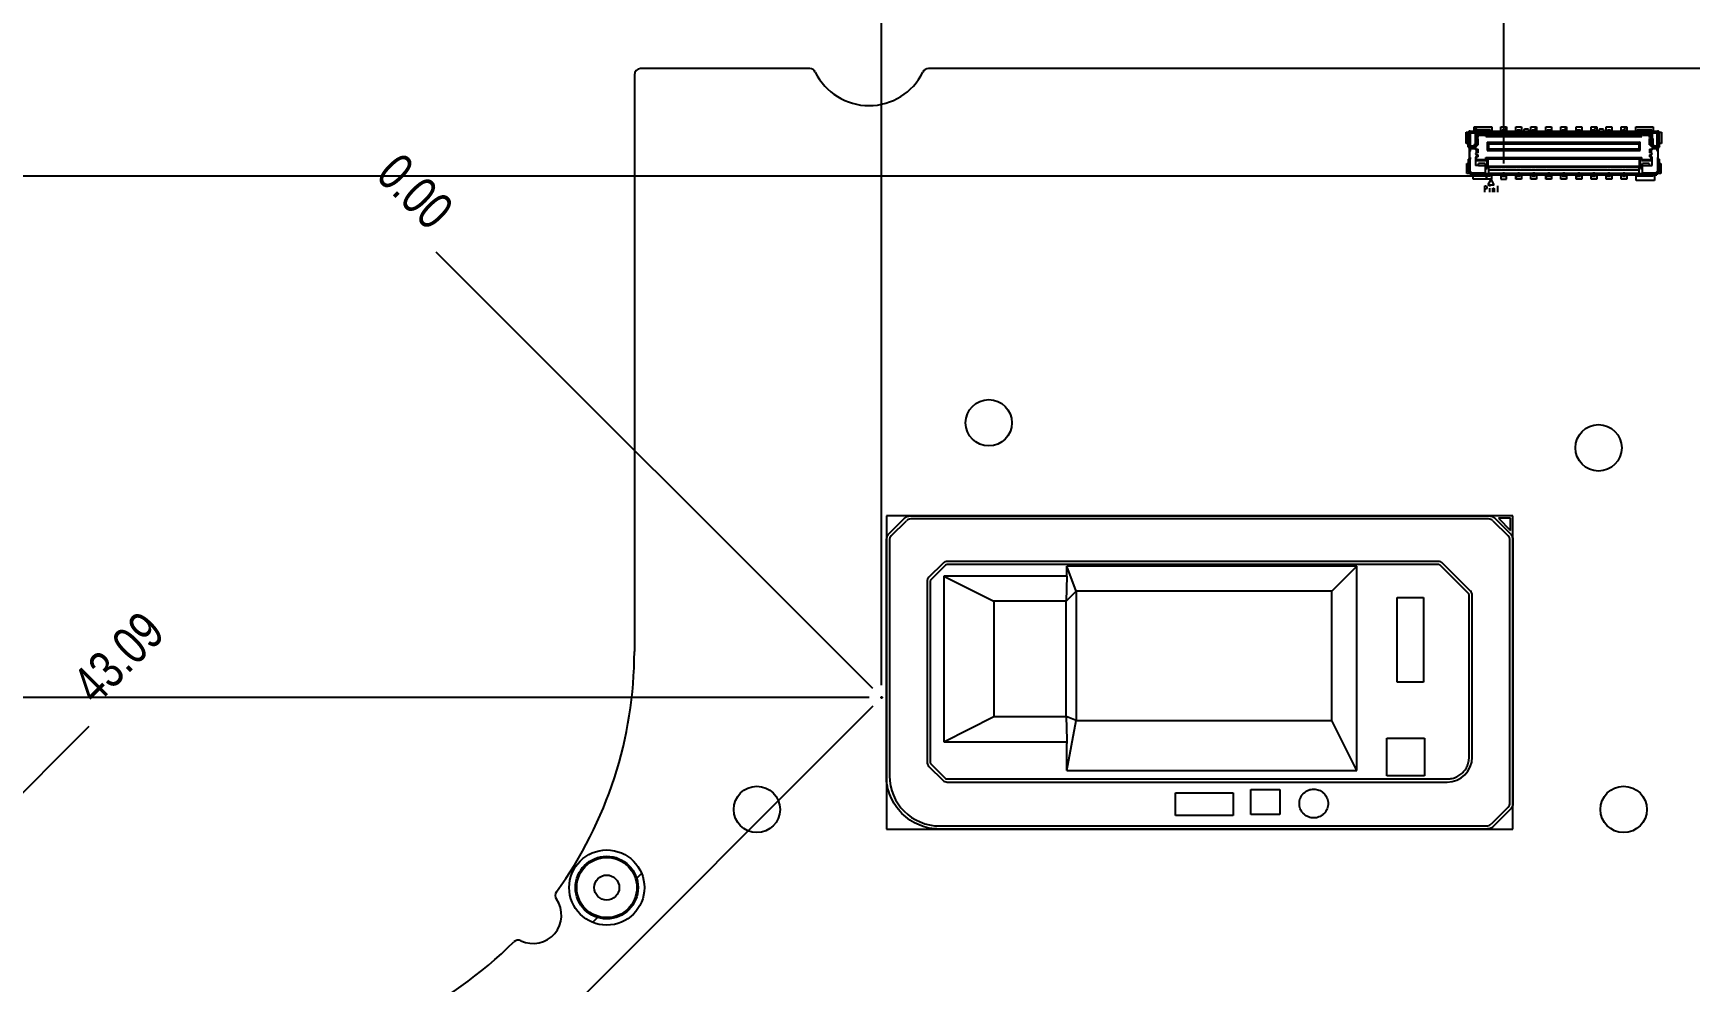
# Model space of a CAD drawing. Header units: millimetres. Extents: x 0 to 841, y 0 to 594.
# Drawn here: x 345.7 to 477.9, y 411.9 to 487.6 of the extents above; entities that cross this region are included whole.
import ezdxf

# ---------------------------------------------------------------- set-up
doc = ezdxf.new("R2010")
doc.units = ezdxf.units.MM
doc.header["$LTSCALE"] = 46.255
doc.layers.get('0').update_dxf_attribs({"linetype": 'CONTINUOUS'})
for name, color, linetype in [('14', 7, 'CONTINUOUS'), ('16', 7, 'CONTINUOUS'), ('18', 7, 'CONTINUOUS'), ('20', 7, 'CONTINUOUS'), ('22', 7, 'CONTINUOUS'), ('34', 7, 'CONTINUOUS'), ('ASSEM_MEM', 7, 'CONTINUOUS'), ('INTFCLR_249217', 7, 'CONTINUOUS'), ('INTFCLR_285566', 7, 'CONTINUOUS'), ('INTFCLR_292393', 7, 'CONTINUOUS'), ('INTFCLR_304526', 7, 'CONTINUOUS'), ('INTFCLR_95991', 7, 'CONTINUOUS')]:
    doc.layers.add(name, color=color, linetype=linetype)
doc.styles.get("Standard").update_dxf_attribs({"font": 'txt', "width": 0.8})
doc.dimstyles.new('DIMSTYLE_1', dxfattribs={"dimtxt": 3, "dimasz": 2.1, "dimexe": 2, "dimexo": 1, "dimgap": 0.75, "dimtad": 0, "dimtih": 1, "dimtoh": 1, "dimzin": 0, "dimdsep": 46, "dimtxsty": 'STANDARD', "dimblk": '_FILLED', "dimblk1": '_FILLED', "dimblk2": '_FILLED', "dimcen": 0.09, "dimazin": 0, "dimtp": 0.01, "dimtm": 0.01, "dimtfac": 1, "dimtofl": 0, "dimtmove": 0, "dimatfit": 3, "dimldrblk": '_FILLED', "dimfxl": 1, "dimtolj": 1, "dimtzin": 0, "dimarcsym": 0})

# ---------------------------------------------------------------- blocks, each defined once
blk = doc.blocks.new('*D0')
at = {"color": 2, "linetype": 'CONTINUOUS'}
blk.add_line((324.07, 472.85), (324.07, 493.81), dxfattribs=at)
at = {"color": 2, "linetype": 'CONTINUOUS', "insert": (320.32, 495.31), "char_height": 3, "width": 12, "attachment_point": 1, "rotation": 90, "line_spacing_factor": 0.9}
blk.add_mtext('89.33', dxfattribs=at)
blk = doc.blocks.new('_FILLED')
at = {"color": 0, "linetype": 'BYBLOCK'}
blk.add_solid([(0, 0), (-1, 0.167), (-1, -0.167)], dxfattribs=at)
blk = doc.blocks.new('*D1')
at = {"color": 2, "linetype": 'CONTINUOUS'}
blk.add_line((413.4, 435.63), (413.4, 493.81), dxfattribs=at)
at = {"color": 2, "linetype": 'CONTINUOUS', "insert": (409.65, 495.31), "char_height": 3, "width": 9.6, "attachment_point": 1, "rotation": 90, "line_spacing_factor": 0.9}
blk.add_mtext('0.00', dxfattribs=at)
blk = doc.blocks.new('*D2')
at = {"color": 2, "linetype": 'CONTINUOUS'}
blk.add_line((331.82, 413.99), (350.18, 432.34), dxfattribs=at)
at = {"color": 2, "linetype": 'CONTINUOUS', "insert": (348.58, 436.05), "char_height": 3, "width": 12, "attachment_point": 1, "rotation": 45, "line_spacing_factor": 0.9}
blk.add_mtext('43.09', dxfattribs=at)
blk = doc.blocks.new('*D3')
at = {"color": 2, "linetype": 'CONTINUOUS'}
blk.add_line((412.69, 433.93), (377.53, 398.76), dxfattribs=at)
at = {"color": 2, "linetype": 'CONTINUOUS', "insert": (373.82, 400.36), "char_height": 3, "width": 9.6, "attachment_point": 3, "rotation": 45, "line_spacing_factor": 0.9}
blk.add_mtext('0.00', dxfattribs=at)
blk = doc.blocks.new('*D4')
at = {"color": 2, "linetype": 'CONTINUOUS'}
blk.add_line((330.34, 413.92), (281.8, 462.46), dxfattribs=at)
at = {"color": 2, "linetype": 'CONTINUOUS', "insert": (283.39, 466.17), "char_height": 3, "width": 12, "attachment_point": 3, "rotation": 315, "line_spacing_factor": 0.9}
blk.add_mtext('73.38', dxfattribs=at)
blk = doc.blocks.new('*D5')
at = {"color": 2, "linetype": 'CONTINUOUS'}
blk.add_line((412.69, 435.34), (377.87, 470.17), dxfattribs=at)
at = {"color": 2, "linetype": 'CONTINUOUS', "insert": (379.46, 473.88), "char_height": 3, "width": 9.6, "attachment_point": 3, "rotation": 315, "line_spacing_factor": 0.9}
blk.add_mtext('0.00', dxfattribs=at)
blk = doc.blocks.new('*D6')
at = {"color": 2, "linetype": 'CONTINUOUS'}
blk.add_line((322.98, 472.34), (267.28, 472.34), dxfattribs=at)
at = {"color": 2, "linetype": 'CONTINUOUS', "insert": (265.78, 476.09), "char_height": 3, "width": 12, "attachment_point": 3, "line_spacing_factor": 0.9}
blk.add_mtext('37.71', dxfattribs=at)
blk = doc.blocks.new('*D7')
at = {"color": 2, "linetype": 'CONTINUOUS'}
blk.add_line((412.4, 434.63), (267.28, 434.63), dxfattribs=at)
at = {"color": 2, "linetype": 'CONTINUOUS', "insert": (265.78, 438.38), "char_height": 3, "width": 9.6, "attachment_point": 3, "line_spacing_factor": 0.9}
blk.add_mtext('0.00', dxfattribs=at)
blk = doc.blocks.new('*D8')
at = {"color": 2, "linetype": 'CONTINUOUS'}
blk.add_line((463.04, 477.23), (463.04, 493.81), dxfattribs=at)
at = {"color": 2, "linetype": 'CONTINUOUS', "insert": (459.29, 495.31), "char_height": 3, "width": 12, "attachment_point": 1, "rotation": 90, "line_spacing_factor": 0.9}
blk.add_mtext('49.64', dxfattribs=at)
blk = doc.blocks.new('*D9')
at = {"color": 2, "linetype": 'CONTINUOUS'}
blk.add_line((461.91, 476.23), (267.28, 476.23), dxfattribs=at)
at = {"color": 2, "linetype": 'CONTINUOUS', "insert": (265.78, 479.98), "char_height": 3, "width": 12, "attachment_point": 3, "line_spacing_factor": 0.9}
blk.add_mtext('41.60', dxfattribs=at)
blk = doc.blocks.new('*D17')
at = {"color": 2, "linetype": 'CONTINUOUS'}
blk.add_line((397.05, 380.77), (254.22, 380.77), dxfattribs=at)
at = {"color": 2, "linetype": 'CONTINUOUS', "insert": (252.72, 384.52), "char_height": 3, "width": 12, "attachment_point": 3, "line_spacing_factor": 0.9}
blk.add_mtext('53.86', dxfattribs=at)
blk = doc.blocks.new('*D19')
at = {"color": 2, "linetype": 'CONTINUOUS'}
blk.add_line((426.99, 380.77), (545.28, 380.77), dxfattribs=at)
at = {"color": 2, "linetype": 'CONTINUOUS', "insert": (546.78, 384.52), "char_height": 3, "width": 12, "attachment_point": 1, "line_spacing_factor": 0.9}
blk.add_mtext('53.86', dxfattribs=at)
blk = doc.blocks.new('*D21')
at = {"color": 2, "linetype": 'CONTINUOUS'}
blk.add_line((473.7, 394.07), (545.28, 394.07), dxfattribs=at)
at = {"color": 2, "linetype": 'CONTINUOUS', "insert": (546.78, 397.82), "char_height": 3, "width": 12, "attachment_point": 1, "line_spacing_factor": 0.9}
blk.add_mtext('40.56', dxfattribs=at)
blk = doc.blocks.new('*D22')
at = {"color": 2, "linetype": 'CONTINUOUS'}
blk.add_line((482.86, 415.42), (482.86, 493.81), dxfattribs=at)
at = {"color": 2, "linetype": 'CONTINUOUS', "insert": (479.11, 495.31), "char_height": 3, "width": 12, "attachment_point": 1, "rotation": 90, "line_spacing_factor": 0.9}
blk.add_mtext('69.45', dxfattribs=at)
blk = doc.blocks.new('*D25')
at = {"color": 2, "linetype": 'CONTINUOUS'}
blk.add_line((501.3, 436.11), (501.3, 493.81), dxfattribs=at)
at = {"color": 2, "linetype": 'CONTINUOUS', "insert": (497.55, 495.31), "char_height": 3, "width": 12, "attachment_point": 1, "rotation": 90, "line_spacing_factor": 0.9}
blk.add_mtext('87.90', dxfattribs=at)

msp = doc.modelspace()

# ---------------------------------------------------------------- linework, layer by layer
at = {"layer": '14', "color": 7, "linetype": 'CONTINUOUS'}
for p, q in [((453.716, 431.392), (456.716, 431.392)), ((453.716, 428.392), (453.716, 431.392)), ((456.716, 431.392), (456.716, 428.392)), ((456.716, 428.392), (453.716, 428.392))]:
    msp.add_line(p, q, dxfattribs=at)
at = {"layer": '16', "color": 7, "linetype": 'CONTINUOUS'}
for points in [[(446.733, 426.172), (446.733, 426.243), (446.746, 426.386), (446.806, 426.593), (446.902, 426.784), (447.031, 426.954), (447.189, 427.097), (447.371, 427.209), (447.569, 427.285), (447.778, 427.323), (447.99, 427.323), (448.199, 427.284), (448.397, 427.208), (448.578, 427.096), (448.735, 426.953), (448.864, 426.784), (448.96, 426.593), (449.019, 426.386), (449.033, 426.243), (449.033, 426.172)], [(449.033, 426.172), (449.033, 426.1), (449.019, 425.957), (448.96, 425.75), (448.864, 425.559), (448.734, 425.389), (448.576, 425.246), (448.395, 425.135), (448.196, 425.058), (447.987, 425.02), (447.775, 425.02), (447.567, 425.059), (447.369, 425.136), (447.188, 425.247), (447.031, 425.39), (446.901, 425.56), (446.805, 425.751), (446.746, 425.957), (446.733, 426.1), (446.733, 426.172)]]:
    msp.add_open_spline(points, degree=3, knots=[0, 0, 0, 0, 0.0594147, 0.1187758, 0.177893, 0.2364361, 0.2953248, 0.3541126, 0.4127071, 0.4711669, 0.5296026, 0.5880914, 0.6465162, 0.7051217, 0.7638053, 0.8222205, 0.8813267, 0.9406597, 1, 1, 1, 1], dxfattribs=at)
at = {"layer": '18', "color": 7, "linetype": 'CONTINUOUS'}
for p, q in [((454.544, 442.606), (456.644, 442.606)), ((454.544, 435.856), (454.544, 442.606)), ((456.644, 442.606), (456.644, 435.856)), ((456.644, 435.856), (454.544, 435.856))]:
    msp.add_line(p, q, dxfattribs=at)
at = {"layer": '20', "color": 7, "linetype": 'CONTINUOUS'}
for p, q in [((436.84, 427.023), (441.44, 427.023)), ((436.84, 425.223), (436.84, 427.023)), ((441.44, 427.023), (441.44, 425.223)), ((441.44, 425.223), (436.84, 425.223))]:
    msp.add_line(p, q, dxfattribs=at)
at = {"layer": '22', "color": 7, "linetype": 'CONTINUOUS'}
for p, q in [((442.876, 427.297), (445.176, 427.297)), ((442.876, 425.297), (442.876, 427.297)), ((445.176, 427.297), (445.176, 425.297)), ((445.176, 425.297), (442.876, 425.297))]:
    msp.add_line(p, q, dxfattribs=at)
at = {"layer": '34', "color": 7, "linetype": 'CONTINUOUS'}
for p, q in [((414, 447.708), (415.208, 448.915)), ((415.738, 449.135), (461.824, 449.135)), ((462.354, 448.915), (463.561, 447.708)), ((413.781, 428.385), (413.781, 447.178)), ((463.781, 447.178), (463.781, 426.232)), ((418.461, 445.161), (417.354, 444.054)), ((457.824, 445.235), (418.638, 445.235)), ((460.208, 442.954), (458, 445.161)), ((417.281, 443.878), (417.281, 429.492)), ((460.281, 429.885), (460.281, 442.778)), ((417.354, 429.315), (418.461, 428.208)), ((418.638, 428.135), (458.531, 428.135)), ((463.561, 425.701), (462.214, 424.354)), ((461.684, 424.135), (418.031, 424.135))]:
    msp.add_line(p, q, dxfattribs=at)
for points, knots in [([(415.208, 448.915), (415.254, 448.961), (415.359, 449.042), (415.541, 449.118), (415.673, 449.134), (415.738, 449.135)], [0, 0, 0, 0, 0.3333763, 0.6666237, 1, 1, 1, 1]), ([(461.824, 449.135), (461.889, 449.134), (462.02, 449.118), (462.203, 449.042), (462.308, 448.961), (462.354, 448.915)], [0, 0, 0, 0, 0.3333763, 0.6666237, 1, 1, 1, 1]), ([(413.781, 447.178), (413.781, 447.243), (413.798, 447.374), (413.874, 447.557), (413.954, 447.662), (414, 447.708)], [0, 0, 0, 0, 0.3333763, 0.6666237, 1, 1, 1, 1]), ([(463.561, 447.708), (463.607, 447.662), (463.688, 447.557), (463.764, 447.374), (463.78, 447.243), (463.781, 447.178)], [0, 0, 0, 0, 0.3333763, 0.6666237, 1, 1, 1, 1]), ([(418.638, 445.235), (418.616, 445.235), (418.572, 445.229), (418.511, 445.204), (418.477, 445.177), (418.461, 445.161)], [0, 0, 0, 0, 0.3333763, 0.6666237, 1, 1, 1, 1]), ([(458, 445.161), (457.985, 445.177), (457.95, 445.204), (457.889, 445.229), (457.845, 445.235), (457.824, 445.235)], [0, 0, 0, 0, 0.3333763, 0.6666237, 1, 1, 1, 1]), ([(417.354, 444.054), (417.339, 444.039), (417.312, 444.004), (417.286, 443.943), (417.281, 443.899), (417.281, 443.878)], [0, 0, 0, 0, 0.3333763, 0.6666237, 1, 1, 1, 1]), ([(460.281, 442.778), (460.281, 442.799), (460.275, 442.843), (460.25, 442.904), (460.223, 442.939), (460.208, 442.954)], [0, 0, 0, 0, 0.3333763, 0.6666237, 1, 1, 1, 1]), ([(458.531, 428.135), (458.664, 428.136), (458.928, 428.165), (459.302, 428.298), (459.633, 428.507), (459.909, 428.783), (460.118, 429.114), (460.251, 429.487), (460.28, 429.752), (460.281, 429.885)], [0, 0, 0, 0, 0.1456118, 0.2882026, 0.4295385, 0.5705103, 0.7118379, 0.8544125, 1, 1, 1, 1]), ([(418.031, 424.135), (417.75, 424.136), (417.189, 424.19), (416.385, 424.437), (415.649, 424.832), (415.006, 425.361), (414.477, 426.005), (414.082, 426.741), (413.836, 427.544), (413.782, 428.104), (413.781, 428.385)], [0, 0, 0, 0, 0.1264397, 0.2516097, 0.3760345, 0.500189, 0.6243204, 0.7486736, 0.8737246, 1, 1, 1, 1]), ([(417.281, 429.492), (417.281, 429.47), (417.286, 429.426), (417.312, 429.365), (417.339, 429.33), (417.354, 429.315)], [0, 0, 0, 0, 0.3333763, 0.6666237, 1, 1, 1, 1]), ([(418.461, 428.208), (418.477, 428.193), (418.511, 428.166), (418.572, 428.14), (418.616, 428.135), (418.638, 428.135)], [0, 0, 0, 0, 0.3333763, 0.6666237, 1, 1, 1, 1]), ([(463.781, 426.232), (463.78, 426.167), (463.764, 426.035), (463.688, 425.853), (463.607, 425.748), (463.561, 425.701)], [0, 0, 0, 0, 0.3333763, 0.6666237, 1, 1, 1, 1]), ([(462.214, 424.354), (462.168, 424.308), (462.063, 424.228), (461.88, 424.152), (461.749, 424.135), (461.684, 424.135)], [0, 0, 0, 0, 0.3333763, 0.6666237, 1, 1, 1, 1])]:
    msp.add_open_spline(points, degree=3, knots=knots, dxfattribs=at)
at = {"layer": 'ASSEM_MEM', "color": 7, "linetype": 'CONTINUOUS'}
for p, q in [((393.671, 484.315), (393.671, 438.295)), ((407.663, 484.815), (394.171, 484.815)), ((486.665, 484.815), (417.138, 484.815)), ((460.801, 479.835), (460.801, 479.935)), ((461.991, 479.935), (460.801, 479.935)), ((461.991, 479.935), (461.991, 479.835)), ((462.911, 479.835), (462.911, 479.935)), ((462.911, 479.935), (463.161, 479.935)), ((463.161, 479.935), (463.161, 479.835)), ((464.111, 479.835), (464.111, 479.935)), ((464.111, 479.935), (464.361, 479.935)), ((464.361, 479.935), (464.361, 479.835)), ((464.711, 480.005), (464.661, 479.955)), ((464.661, 479.835), (464.661, 479.955)), ((464.711, 480.005), (464.961, 480.005)), ((465.011, 479.955), (464.961, 480.005)), ((465.011, 479.955), (465.011, 479.835)), ((465.311, 479.835), (465.311, 479.935)), ((465.311, 479.935), (465.561, 479.935)), ((465.561, 479.935), (465.561, 479.835)), ((466.511, 479.835), (466.511, 479.935)), ((466.511, 479.935), (466.761, 479.935)), ((466.761, 479.935), (466.761, 479.835)), ((467.711, 479.835), (467.711, 479.935)), ((467.711, 479.935), (467.961, 479.935)), ((467.961, 479.935), (467.961, 479.835)), ((468.911, 479.835), (468.911, 479.935)), ((468.911, 479.935), (469.161, 479.935)), ((469.161, 479.935), (469.161, 479.835)), ((470.111, 479.835), (470.111, 479.935)), ((470.111, 479.935), (470.361, 479.935)), ((470.361, 479.935), (470.361, 479.835)), ((470.711, 480.005), (470.661, 479.955)), ((470.661, 479.835), (470.661, 479.955)), ((470.711, 480.005), (470.961, 480.005)), ((471.011, 479.955), (470.961, 480.005)), ((471.011, 479.955), (471.011, 479.835)), ((471.311, 479.835), (471.311, 479.935)), ((471.311, 479.935), (471.561, 479.935)), ((471.561, 479.935), (471.561, 479.835)), ((472.511, 479.835), (472.511, 479.935)), ((472.511, 479.935), (472.761, 479.935)), ((472.761, 479.935), (472.761, 479.835)), ((473.681, 479.835), (473.681, 479.935)), ((474.871, 479.935), (473.681, 479.935)), ((474.871, 479.935), (474.871, 479.835)), ((460.201, 478.535), (460.201, 479.685)), ((460.201, 479.585), (460.301, 479.585)), ((460.251, 478.685), (460.251, 479.585)), ((460.301, 477.595), (460.301, 479.685)), ((460.301, 478.655), (460.401, 478.655)), ((460.351, 479.835), (475.321, 479.835)), ((460.351, 478.235), (460.351, 479.735)), ((460.351, 479.735), (460.401, 479.735)), ((460.351, 478.655), (460.401, 478.705)), ((460.401, 478.285), (460.401, 479.832)), ((460.661, 478.735), (460.661, 478.485)), ((461.011, 478.735), (460.661, 478.735)), ((460.661, 478.655), (460.911, 478.655)), ((460.751, 478.585), (460.661, 478.585)), ((460.711, 478.655), (460.711, 478.585)), ((460.751, 479.835), (460.751, 478.735)), ((460.751, 479.735), (461.611, 479.735)), ((460.779, 479.585), (460.751, 479.585)), ((460.751, 479.235), (461.011, 479.235)), ((460.751, 478.425), (460.751, 478.585)), ((460.763, 478.735), (460.779, 478.655)), ((460.779, 479.235), (460.779, 479.315)), ((461.011, 479.315), (460.779, 479.315)), ((460.781, 478.655), (460.781, 478.379)), ((460.89, 479.735), (460.877, 479.665)), ((460.911, 479.235), (460.911, 479.315)), ((460.911, 478.735), (460.911, 478.655)), ((461.011, 479.315), (461.011, 479.735)), ((461.011, 479.665), (461.611, 479.665)), ((461.511, 479.555), (461.011, 479.555)), ((461.511, 479.485), (461.011, 479.485)), ((461.011, 478.735), (461.011, 479.235)), ((461.461, 479.735), (461.461, 479.835)), ((461.511, 479.735), (461.511, 479.485)), ((461.611, 479.715), (461.511, 479.715)), ((461.511, 479.565), (461.611, 479.565)), ((461.511, 479.551), (461.611, 479.551)), ((461.611, 479.385), (461.611, 479.835)), ((461.611, 479.385), (474.061, 479.385)), ((461.73, 478.955), (461.73, 478.275)), ((461.73, 478.955), (473.941, 478.955)), ((461.759, 478.94), (461.794, 478.852)), ((473.877, 478.852), (473.913, 478.94)), ((473.941, 478.275), (473.941, 478.955)), ((474.061, 479.385), (474.061, 479.835)), ((474.061, 479.735), (474.921, 479.735)), ((474.161, 479.715), (474.061, 479.715)), ((474.061, 479.665), (474.661, 479.665)), ((474.061, 479.565), (474.161, 479.565)), ((474.061, 479.551), (474.161, 479.551)), ((474.161, 479.485), (474.161, 479.735)), ((474.161, 479.555), (474.661, 479.555)), ((474.661, 479.485), (474.161, 479.485)), ((474.211, 479.835), (474.211, 479.735)), ((474.661, 479.735), (474.661, 479.315)), ((474.893, 479.315), (474.661, 479.315)), ((474.661, 479.235), (474.961, 479.235)), ((474.661, 479.235), (474.661, 478.735)), ((474.661, 478.735), (475.011, 478.735)), ((474.761, 479.315), (474.761, 479.235)), ((474.761, 478.655), (474.761, 478.735)), ((474.761, 478.655), (475.011, 478.655)), ((474.795, 479.665), (474.781, 479.735)), ((474.891, 478.655), (474.891, 478.379)), ((474.921, 479.585), (474.893, 479.585)), ((474.893, 479.315), (474.893, 479.235)), ((474.893, 478.655), (474.909, 478.735)), ((474.921, 479.235), (474.921, 479.835)), ((474.921, 478.585), (475.011, 478.585)), ((474.921, 478.425), (474.921, 478.585)), ((474.961, 478.585), (474.961, 478.655)), ((475.011, 478.485), (475.011, 478.735)), ((475.271, 479.832), (475.271, 478.285)), ((475.271, 479.735), (475.321, 479.735)), ((475.271, 478.705), (475.321, 478.655)), ((475.271, 478.655), (475.371, 478.655)), ((475.321, 478.235), (475.321, 479.735)), ((475.371, 477.595), (475.371, 479.685)), ((475.371, 479.585), (475.471, 479.585)), ((475.421, 479.585), (475.421, 478.685)), ((475.471, 478.535), (475.471, 479.685)), ((460.201, 478.535), (460.301, 478.535)), ((460.201, 477.595), (460.201, 476.585)), ((460.201, 477.595), (460.351, 477.595)), ((460.301, 478.235), (460.351, 478.235)), ((460.301, 477.735), (460.351, 477.735)), ((460.331, 477.735), (460.331, 478.235)), ((460.351, 477.735), (460.351, 477.595)), ((460.401, 478.485), (460.751, 478.485)), ((460.791, 478.045), (460.791, 477.99)), ((460.791, 477.73), (460.791, 477.095)), ((460.801, 478.375), (461.003, 478.375)), ((460.811, 477.77), (460.811, 477.475)), ((460.811, 477.475), (460.881, 477.545)), ((460.811, 477.475), (461.611, 477.475)), ((461.003, 478.095), (460.841, 478.095)), ((460.841, 477.94), (461.011, 477.94)), ((461.011, 477.78), (460.841, 477.78)), ((460.881, 477.545), (460.881, 477.78)), ((461.611, 477.545), (460.881, 477.545)), ((461.003, 478.095), (461.003, 478.375)), ((461.011, 477.78), (461.011, 477.94)), ((461.016, 477.095), (461.016, 477.236)), ((461.566, 477.236), (461.016, 477.236)), ((461.566, 477.236), (461.566, 476.335)), ((461.611, 477.475), (461.611, 477.715)), ((461.611, 477.715), (474.061, 477.715)), ((461.611, 477.615), (461.711, 477.615)), ((461.711, 476.845), (461.711, 477.715)), ((461.711, 477.65), (461.811, 477.615)), ((461.73, 478.275), (473.941, 478.275)), ((461.811, 476.995), (461.811, 477.615)), ((461.811, 477.615), (473.861, 477.615)), ((473.861, 477.615), (473.961, 477.65)), ((473.861, 477.615), (473.861, 476.995)), ((473.961, 476.845), (473.961, 477.715)), ((473.961, 477.615), (474.061, 477.615)), ((474.061, 477.475), (474.061, 477.715)), ((474.791, 477.545), (474.061, 477.545)), ((474.061, 477.475), (474.861, 477.475)), ((474.656, 477.236), (474.106, 477.236)), ((474.106, 476.335), (474.106, 477.236)), ((474.656, 477.236), (474.656, 477.095)), ((474.661, 477.94), (474.831, 477.94)), ((474.661, 477.94), (474.661, 477.78)), ((474.831, 477.78), (474.661, 477.78)), ((474.669, 478.375), (474.871, 478.375)), ((474.669, 478.375), (474.669, 478.095)), ((474.831, 478.095), (474.669, 478.095)), ((474.791, 477.78), (474.791, 477.545)), ((474.791, 477.545), (474.861, 477.475)), ((474.861, 477.475), (474.861, 477.77)), ((474.881, 477.99), (474.881, 478.045)), ((474.881, 477.095), (474.881, 477.73)), ((474.921, 478.485), (475.271, 478.485)), ((475.321, 478.235), (475.371, 478.235)), ((475.321, 477.735), (475.371, 477.735)), ((475.321, 477.735), (475.321, 477.595)), ((475.321, 477.595), (475.471, 477.595)), ((475.341, 478.235), (475.341, 477.735)), ((475.371, 478.535), (475.471, 478.535)), ((475.471, 476.585), (475.471, 477.595)), ((460.371, 476.585), (460.201, 476.585)), ((460.401, 476.435), (460.401, 476.335)), ((460.401, 476.435), (460.416, 476.435)), ((460.401, 476.335), (475.251, 476.335)), ((460.421, 476.335), (460.421, 476.535)), ((460.701, 476.235), (460.701, 476.335)), ((461.961, 476.235), (460.701, 476.235)), ((461.016, 477.095), (460.791, 477.095)), ((461.566, 476.845), (461.711, 476.845)), ((461.566, 476.435), (461.861, 476.435)), ((473.961, 476.995), (461.711, 476.995)), ((461.861, 476.335), (461.861, 476.932)), ((462.841, 476.932), (461.861, 476.932)), ((461.861, 476.485), (462.961, 476.485)), ((461.961, 476.932), (461.961, 476.995)), ((461.961, 476.335), (461.961, 476.235)), ((462.111, 476.995), (462.111, 476.932)), ((462.361, 476.932), (462.361, 476.995)), ((462.511, 476.995), (462.511, 476.932)), ((462.761, 476.932), (462.761, 476.995)), ((462.911, 476.95), (462.841, 476.932)), ((462.886, 476.995), (462.886, 476.944)), ((462.911, 476.95), (462.911, 476.959)), ((462.911, 476.959), (463.161, 476.959)), ((462.911, 476.235), (462.911, 476.335)), ((462.911, 476.235), (463.161, 476.235)), ((462.961, 476.416), (462.961, 476.486)), ((462.961, 476.486), (463.111, 476.486)), ((462.961, 476.416), (463.111, 476.416)), ((463.111, 476.486), (463.111, 476.416)), ((463.111, 476.485), (464.161, 476.485)), ((463.161, 476.959), (463.161, 476.95)), ((463.231, 476.932), (463.161, 476.95)), ((463.161, 476.335), (463.161, 476.235)), ((463.186, 476.944), (463.186, 476.995)), ((464.041, 476.932), (463.231, 476.932)), ((463.311, 476.995), (463.311, 476.932)), ((463.561, 476.932), (463.561, 476.995)), ((463.711, 476.995), (463.711, 476.932)), ((463.961, 476.932), (463.961, 476.995)), ((464.111, 476.95), (464.041, 476.932)), ((464.086, 476.995), (464.086, 476.944)), ((464.111, 476.959), (464.361, 476.959)), ((464.111, 476.95), (464.111, 476.959)), ((464.111, 476.235), (464.111, 476.335)), ((464.111, 476.235), (464.361, 476.235)), ((464.161, 476.486), (464.311, 476.486)), ((464.161, 476.416), (464.161, 476.486)), ((464.161, 476.416), (464.311, 476.416)), ((464.311, 476.486), (464.311, 476.416)), ((464.311, 476.485), (465.361, 476.485)), ((464.361, 476.959), (464.361, 476.95)), ((464.431, 476.932), (464.361, 476.95)), ((464.361, 476.335), (464.361, 476.235)), ((464.386, 476.944), (464.386, 476.995)), ((465.241, 476.932), (464.431, 476.932)), ((464.511, 476.995), (464.511, 476.932)), ((464.761, 476.932), (464.761, 476.995)), ((464.911, 476.995), (464.911, 476.932)), ((465.161, 476.932), (465.161, 476.995)), ((465.311, 476.95), (465.241, 476.932)), ((465.286, 476.995), (465.286, 476.944)), ((465.311, 476.959), (465.561, 476.959)), ((465.311, 476.95), (465.311, 476.959)), ((465.311, 476.235), (465.311, 476.335)), ((465.311, 476.235), (465.561, 476.235)), ((465.361, 476.486), (465.511, 476.486)), ((465.361, 476.416), (465.361, 476.486)), ((465.361, 476.416), (465.511, 476.416)), ((465.511, 476.486), (465.511, 476.416)), ((465.511, 476.485), (466.561, 476.485)), ((465.561, 476.959), (465.561, 476.95)), ((465.631, 476.932), (465.561, 476.95)), ((465.561, 476.335), (465.561, 476.235)), ((465.586, 476.944), (465.586, 476.995)), ((466.441, 476.932), (465.631, 476.932)), ((465.711, 476.995), (465.711, 476.932)), ((465.961, 476.932), (465.961, 476.995)), ((466.111, 476.995), (466.111, 476.932)), ((466.361, 476.932), (466.361, 476.995)), ((466.511, 476.95), (466.441, 476.932)), ((466.486, 476.995), (466.486, 476.944)), ((466.511, 476.959), (466.761, 476.959)), ((466.511, 476.95), (466.511, 476.959)), ((466.511, 476.235), (466.511, 476.335)), ((466.511, 476.235), (466.761, 476.235)), ((466.561, 476.486), (466.711, 476.486)), ((466.561, 476.416), (466.561, 476.486)), ((466.561, 476.416), (466.711, 476.416)), ((466.711, 476.486), (466.711, 476.416)), ((466.711, 476.485), (467.761, 476.485)), ((466.761, 476.959), (466.761, 476.95)), ((466.831, 476.932), (466.761, 476.95)), ((466.761, 476.335), (466.761, 476.235)), ((466.786, 476.944), (466.786, 476.995)), ((467.641, 476.932), (466.831, 476.932)), ((466.911, 476.995), (466.911, 476.932)), ((467.161, 476.932), (467.161, 476.995)), ((467.311, 476.995), (467.311, 476.932)), ((467.561, 476.932), (467.561, 476.995)), ((467.711, 476.95), (467.641, 476.932)), ((467.686, 476.995), (467.686, 476.944)), ((467.711, 476.959), (467.961, 476.959)), ((467.711, 476.95), (467.711, 476.959)), ((467.711, 476.235), (467.711, 476.335)), ((467.711, 476.235), (467.961, 476.235)), ((467.761, 476.486), (467.911, 476.486)), ((467.761, 476.416), (467.761, 476.486)), ((467.761, 476.416), (467.911, 476.416)), ((467.911, 476.486), (467.911, 476.416)), ((467.911, 476.485), (468.961, 476.485)), ((467.961, 476.959), (467.961, 476.95)), ((468.031, 476.932), (467.961, 476.95)), ((467.961, 476.335), (467.961, 476.235)), ((467.986, 476.944), (467.986, 476.995)), ((468.841, 476.932), (468.031, 476.932)), ((468.111, 476.995), (468.111, 476.932)), ((468.361, 476.932), (468.361, 476.995)), ((468.511, 476.995), (468.511, 476.932)), ((468.761, 476.932), (468.761, 476.995)), ((468.911, 476.95), (468.841, 476.932)), ((468.886, 476.995), (468.886, 476.944)), ((468.911, 476.959), (469.161, 476.959)), ((468.911, 476.95), (468.911, 476.959)), ((468.911, 476.235), (468.911, 476.335)), ((468.911, 476.235), (469.161, 476.235)), ((468.961, 476.486), (469.111, 476.486)), ((468.961, 476.416), (468.961, 476.486)), ((468.961, 476.416), (469.111, 476.416)), ((469.111, 476.486), (469.111, 476.416)), ((469.111, 476.485), (470.161, 476.485)), ((469.161, 476.959), (469.161, 476.95)), ((469.231, 476.932), (469.161, 476.95)), ((469.161, 476.335), (469.161, 476.235)), ((469.186, 476.944), (469.186, 476.995)), ((470.041, 476.932), (469.231, 476.932)), ((469.311, 476.995), (469.311, 476.932)), ((469.561, 476.932), (469.561, 476.995)), ((469.711, 476.995), (469.711, 476.932)), ((469.961, 476.932), (469.961, 476.995)), ((470.111, 476.95), (470.041, 476.932)), ((470.086, 476.995), (470.086, 476.944)), ((470.111, 476.959), (470.361, 476.959)), ((470.111, 476.95), (470.111, 476.959)), ((470.111, 476.235), (470.111, 476.335)), ((470.111, 476.235), (470.361, 476.235)), ((470.161, 476.486), (470.311, 476.486)), ((470.161, 476.416), (470.161, 476.486)), ((470.161, 476.416), (470.311, 476.416)), ((470.311, 476.486), (470.311, 476.416)), ((470.311, 476.485), (471.361, 476.485)), ((470.361, 476.959), (470.361, 476.95)), ((470.431, 476.932), (470.361, 476.95)), ((470.361, 476.335), (470.361, 476.235)), ((470.386, 476.944), (470.386, 476.995)), ((471.241, 476.932), (470.431, 476.932)), ((470.511, 476.995), (470.511, 476.932)), ((470.761, 476.932), (470.761, 476.995)), ((470.911, 476.995), (470.911, 476.932)), ((471.161, 476.932), (471.161, 476.995)), ((471.311, 476.95), (471.241, 476.932)), ((471.286, 476.995), (471.286, 476.944)), ((471.311, 476.959), (471.561, 476.959)), ((471.311, 476.95), (471.311, 476.959)), ((471.311, 476.235), (471.311, 476.335)), ((471.311, 476.235), (471.561, 476.235)), ((471.361, 476.486), (471.511, 476.486)), ((471.361, 476.416), (471.361, 476.486)), ((471.361, 476.416), (471.511, 476.416)), ((471.511, 476.486), (471.511, 476.416)), ((471.511, 476.485), (472.561, 476.485)), ((471.561, 476.959), (471.561, 476.95)), ((471.631, 476.932), (471.561, 476.95)), ((471.561, 476.335), (471.561, 476.235)), ((471.586, 476.944), (471.586, 476.995)), ((472.441, 476.932), (471.631, 476.932)), ((471.711, 476.995), (471.711, 476.932)), ((471.961, 476.932), (471.961, 476.995)), ((472.111, 476.995), (472.111, 476.932)), ((472.361, 476.932), (472.361, 476.995)), ((472.511, 476.95), (472.441, 476.932)), ((472.486, 476.995), (472.486, 476.944)), ((472.511, 476.959), (472.761, 476.959)), ((472.511, 476.95), (472.511, 476.959)), ((472.511, 476.235), (472.511, 476.335)), ((472.511, 476.235), (472.761, 476.235)), ((472.561, 476.486), (472.711, 476.486)), ((472.561, 476.416), (472.561, 476.486)), ((472.561, 476.416), (472.711, 476.416)), ((472.711, 476.486), (472.711, 476.416)), ((472.711, 476.485), (473.811, 476.485)), ((472.761, 476.959), (472.761, 476.95)), ((472.831, 476.932), (472.761, 476.95)), ((472.761, 476.335), (472.761, 476.235)), ((472.786, 476.944), (472.786, 476.995)), ((473.811, 476.932), (472.831, 476.932)), ((472.911, 476.995), (472.911, 476.932)), ((473.161, 476.932), (473.161, 476.995)), ((473.311, 476.995), (473.311, 476.932)), ((473.561, 476.932), (473.561, 476.995)), ((473.711, 476.995), (473.711, 476.932)), ((473.711, 476.235), (473.711, 476.335)), ((474.971, 476.235), (473.711, 476.235)), ((473.811, 476.932), (473.811, 476.335)), ((473.811, 476.435), (474.106, 476.435)), ((473.961, 476.845), (474.106, 476.845)), ((474.656, 477.095), (474.881, 477.095)), ((474.971, 476.335), (474.971, 476.235)), ((475.251, 476.535), (475.251, 476.335)), ((475.251, 476.435), (475.271, 476.435)), ((475.271, 476.335), (475.256, 476.335)), ((475.271, 476.335), (475.271, 476.435)), ((475.471, 476.585), (475.301, 476.585))]:
    msp.add_line(p, q, dxfattribs=at)
at = {"layer": 'ASSEM_MEM', "color": 2, "linetype": 'CONTINUOUS'}
for p, q in [((460.696, 479.912), (460.953, 480.17)), ((463.097, 479.935), (463.261, 480.098)), ((465.476, 479.935), (465.661, 480.12)), ((467.854, 479.935), (468.061, 480.141)), ((470.233, 479.935), (470.461, 480.162)), ((472.612, 479.935), (472.847, 480.17)), ((474.891, 479.835), (474.976, 479.92)), ((460.051, 479.267), (460.201, 479.417)), ((460.101, 476.938), (460.201, 477.038)), ((461.526, 475.985), (461.776, 476.235)), ((464.011, 476.091), (464.154, 476.235)), ((466.411, 476.112), (466.533, 476.235)), ((468.811, 476.134), (468.911, 476.234)), ((471.211, 476.155), (471.311, 476.255)), ((473.611, 476.176), (473.711, 476.276)), ((393.856, 420.2), (394.25, 420.594)), ((390.341, 416.685), (390.736, 417.08))]:
    msp.add_line(p, q, dxfattribs=at)
at = {"layer": 'ASSEM_MEM', "color": 4, "linetype": 'CONTINUOUS'}
for p, q in [((460.696, 479.835), (460.696, 480.17)), ((460.696, 480.17), (462.096, 480.17)), ((462.096, 480.17), (462.096, 479.835)), ((462.811, 479.835), (462.811, 480.17)), ((462.811, 480.17), (463.261, 480.17)), ((463.261, 480.17), (463.261, 479.835)), ((464.011, 479.835), (464.011, 480.17)), ((464.011, 480.17), (464.461, 480.17)), ((464.461, 480.17), (464.461, 479.835)), ((465.211, 479.835), (465.211, 480.17)), ((465.211, 480.17), (465.661, 480.17)), ((465.661, 480.17), (465.661, 479.835)), ((466.411, 479.835), (466.411, 480.17)), ((466.411, 480.17), (466.861, 480.17)), ((466.861, 480.17), (466.861, 479.835)), ((467.611, 479.835), (467.611, 480.17)), ((467.611, 480.17), (468.061, 480.17)), ((468.061, 480.17), (468.061, 479.835)), ((468.811, 479.835), (468.811, 480.17)), ((468.811, 480.17), (469.261, 480.17)), ((469.261, 480.17), (469.261, 479.835)), ((470.011, 479.835), (470.011, 480.17)), ((470.011, 480.17), (470.461, 480.17)), ((470.461, 480.17), (470.461, 479.835)), ((471.211, 479.835), (471.211, 480.17)), ((471.211, 480.17), (471.661, 480.17)), ((471.661, 480.17), (471.661, 479.835)), ((472.411, 479.835), (472.411, 480.17)), ((472.411, 480.17), (472.861, 480.17)), ((472.861, 480.17), (472.861, 479.835)), ((473.576, 479.835), (473.576, 480.17)), ((473.576, 480.17), (474.976, 480.17)), ((474.976, 480.17), (474.976, 479.835)), ((460.051, 478.84), (460.051, 479.74)), ((460.051, 479.74), (460.212, 479.74)), ((460.201, 478.84), (460.051, 478.84)), ((475.459, 479.74), (475.621, 479.74)), ((475.621, 478.84), (475.471, 478.84)), ((475.621, 479.74), (475.621, 478.84)), ((460.101, 476.435), (460.101, 477.245)), ((460.101, 477.245), (460.201, 477.245)), ((475.471, 477.245), (475.571, 477.245)), ((475.571, 477.245), (475.571, 476.435)), ((460.401, 476.435), (460.101, 476.435)), ((460.401, 476.574), (460.401, 476.435)), ((460.601, 475.985), (460.601, 476.335)), ((462.061, 475.985), (460.601, 475.985)), ((462.036, 475.985), (461.786, 475.552)), ((461.936, 476.932), (461.936, 476.995)), ((462.286, 475.552), (462.036, 475.985)), ((462.061, 476.335), (462.061, 475.985)), ((462.136, 476.995), (462.136, 476.932)), ((462.811, 476.335), (462.811, 475.985)), ((462.811, 475.985), (463.261, 475.985)), ((463.261, 475.985), (463.261, 476.335)), ((464.011, 475.985), (464.011, 476.335)), ((464.461, 475.985), (464.011, 475.985)), ((464.461, 476.335), (464.461, 475.985)), ((465.211, 475.985), (465.211, 476.335)), ((465.661, 475.985), (465.211, 475.985)), ((465.661, 476.335), (465.661, 475.985)), ((466.411, 475.985), (466.411, 476.335)), ((466.861, 475.985), (466.411, 475.985)), ((466.861, 476.335), (466.861, 475.985)), ((467.611, 475.985), (467.611, 476.335)), ((468.061, 475.985), (467.611, 475.985)), ((468.061, 476.335), (468.061, 475.985)), ((468.811, 475.985), (468.811, 476.335)), ((469.261, 475.985), (468.811, 475.985)), ((469.261, 476.335), (469.261, 475.985)), ((470.011, 475.985), (470.011, 476.335)), ((470.461, 475.985), (470.011, 475.985)), ((470.461, 476.335), (470.461, 475.985)), ((471.211, 475.985), (471.211, 476.335)), ((471.661, 475.985), (471.211, 475.985)), ((471.661, 476.335), (471.661, 475.985)), ((472.411, 475.985), (472.411, 476.335)), ((472.861, 475.985), (472.411, 475.985)), ((472.861, 476.335), (472.861, 475.985)), ((473.536, 476.932), (473.536, 476.995)), ((473.611, 475.877), (473.611, 476.335)), ((473.736, 476.995), (473.736, 476.932)), ((475.071, 476.335), (475.071, 475.877)), ((475.271, 476.435), (475.271, 476.574)), ((475.571, 476.435), (475.271, 476.435)), ((461.786, 475.552), (462.286, 475.552)), ((475.071, 475.877), (473.611, 475.877)), ((463.581, 448.935), (462.617, 448.935)), ((462.617, 448.935), (463.581, 447.971)), ((463.581, 447.971), (463.581, 448.935)), ((413.351, 434.635), (413.451, 434.635)), ((413.401, 434.685), (413.401, 434.585))]:
    msp.add_line(p, q, dxfattribs=at)
at = {"layer": 'ASSEM_MEM', "color": 9, "linetype": 'CONTINUOUS'}
for p, q in [((460.301, 478.685), (460.251, 478.685)), ((460.401, 479.685), (460.751, 479.685)), ((460.661, 478.63), (460.401, 478.63)), ((460.779, 479.585), (460.779, 479.315)), ((461.991, 479.865), (460.801, 479.865)), ((460.857, 478.735), (460.857, 479.235)), ((460.877, 479.315), (460.877, 479.665)), ((461.411, 479.835), (461.411, 479.735)), ((461.611, 479.685), (474.061, 479.685)), ((474.061, 479.535), (461.611, 479.535)), ((461.759, 478.94), (473.913, 478.94)), ((461.794, 478.852), (461.794, 478.293)), ((473.867, 478.842), (461.804, 478.842)), ((461.843, 478.375), (461.843, 478.814)), ((461.843, 478.814), (473.828, 478.814)), ((463.161, 479.865), (462.911, 479.865)), ((464.361, 479.865), (464.111, 479.865)), ((465.561, 479.865), (465.311, 479.865)), ((466.761, 479.865), (466.511, 479.865)), ((467.961, 479.865), (467.711, 479.865)), ((469.161, 479.865), (468.911, 479.865)), ((470.361, 479.865), (470.111, 479.865)), ((471.561, 479.865), (471.311, 479.865)), ((472.761, 479.865), (472.511, 479.865)), ((474.871, 479.865), (473.681, 479.865)), ((473.828, 478.814), (473.828, 478.375)), ((473.877, 478.293), (473.877, 478.852)), ((474.261, 479.735), (474.261, 479.835)), ((474.664, 479.315), (474.664, 479.735)), ((474.664, 478.735), (474.664, 479.235)), ((474.795, 479.665), (474.795, 479.315)), ((474.815, 479.235), (474.815, 478.735)), ((474.893, 479.315), (474.893, 479.585)), ((474.921, 479.685), (475.271, 479.685)), ((474.961, 478.735), (474.961, 479.235)), ((475.271, 478.63), (475.011, 478.63)), ((475.421, 478.685), (475.371, 478.685)), ((460.351, 476.585), (460.351, 477.595)), ((460.401, 478.435), (460.751, 478.435)), ((460.841, 478.375), (460.841, 478.095)), ((460.861, 477.94), (460.861, 477.78)), ((460.985, 478.095), (460.985, 478.375)), ((473.828, 478.375), (461.843, 478.375)), ((474.687, 478.375), (474.687, 478.095)), ((474.811, 477.78), (474.811, 477.94)), ((474.831, 478.095), (474.831, 478.375)), ((474.921, 478.435), (475.271, 478.435)), ((475.321, 477.595), (475.321, 476.585)), ((460.411, 476.435), (460.411, 476.335)), ((461.566, 476.485), (460.421, 476.485)), ((460.701, 476.305), (461.961, 476.305)), ((461.016, 477.095), (461.566, 477.095)), ((461.616, 476.335), (461.616, 476.435)), ((461.811, 476.435), (461.811, 476.335)), ((473.811, 476.721), (461.861, 476.721)), ((461.861, 476.452), (462.961, 476.452)), ((462.961, 476.433), (461.861, 476.433)), ((462.911, 476.957), (463.161, 476.957)), ((462.911, 476.305), (463.161, 476.305)), ((463.111, 476.422), (462.961, 476.422)), ((463.111, 476.452), (464.161, 476.452)), ((464.161, 476.433), (463.111, 476.433)), ((464.111, 476.957), (464.361, 476.957)), ((464.111, 476.305), (464.361, 476.305)), ((464.311, 476.422), (464.161, 476.422)), ((464.311, 476.452), (465.361, 476.452)), ((465.361, 476.433), (464.311, 476.433)), ((465.311, 476.957), (465.561, 476.957)), ((465.311, 476.305), (465.561, 476.305)), ((465.511, 476.422), (465.361, 476.422)), ((465.511, 476.452), (466.561, 476.452)), ((466.561, 476.433), (465.511, 476.433)), ((466.511, 476.957), (466.761, 476.957)), ((466.511, 476.305), (466.761, 476.305)), ((466.711, 476.422), (466.561, 476.422)), ((466.711, 476.452), (467.761, 476.452)), ((467.761, 476.433), (466.711, 476.433)), ((467.711, 476.957), (467.961, 476.957)), ((467.711, 476.305), (467.961, 476.305)), ((467.911, 476.422), (467.761, 476.422)), ((467.911, 476.452), (468.961, 476.452)), ((468.961, 476.433), (467.911, 476.433)), ((468.911, 476.957), (469.161, 476.957)), ((468.911, 476.305), (469.161, 476.305)), ((469.111, 476.422), (468.961, 476.422)), ((469.111, 476.452), (470.161, 476.452)), ((470.161, 476.433), (469.111, 476.433)), ((470.111, 476.957), (470.361, 476.957)), ((470.111, 476.305), (470.361, 476.305)), ((470.311, 476.422), (470.161, 476.422)), ((470.311, 476.452), (471.361, 476.452)), ((471.361, 476.433), (470.311, 476.433)), ((471.311, 476.957), (471.561, 476.957)), ((471.311, 476.305), (471.561, 476.305)), ((471.511, 476.422), (471.361, 476.422)), ((471.511, 476.452), (472.561, 476.452)), ((472.561, 476.433), (471.511, 476.433)), ((472.511, 476.957), (472.761, 476.957)), ((472.511, 476.305), (472.761, 476.305)), ((472.711, 476.422), (472.561, 476.422)), ((472.711, 476.452), (473.811, 476.452)), ((473.811, 476.433), (472.711, 476.433)), ((473.711, 476.305), (474.971, 476.305)), ((473.861, 476.335), (473.861, 476.435)), ((474.056, 476.435), (474.056, 476.335)), ((474.106, 477.095), (474.656, 477.095)), ((475.251, 476.485), (474.106, 476.485)), ((475.261, 476.335), (475.261, 476.435))]:
    msp.add_line(p, q, dxfattribs=at)
at = {"layer": 'ASSEM_MEM', "color": 40, "linetype": 'CONTINUOUS'}
for p, q in [((461.536, 474.952), (461.536, 475.452)), ((461.536, 475.452), (461.632, 475.452)), ((461.632, 475.202), (461.536, 475.202)), ((461.632, 475.452), (461.67, 475.41)), ((461.67, 475.243), (461.632, 475.202)), ((461.67, 475.41), (461.69, 475.368)), ((461.69, 475.285), (461.67, 475.243)), ((461.69, 475.368), (461.69, 475.285)), ((461.92, 475.452), (461.92, 475.41)), ((461.92, 475.285), (461.92, 474.952)), ((462.17, 475.202), (462.209, 475.285)), ((462.17, 474.952), (462.17, 475.285)), ((462.209, 475.285), (462.247, 475.285)), ((462.247, 475.285), (462.286, 475.202)), ((462.286, 475.202), (462.286, 474.952)), ((462.536, 475.452), (462.536, 474.952))]:
    msp.add_line(p, q, dxfattribs=at)
at = {"layer": 'ASSEM_MEM', "color": 7, "linetype": 'CONTINUOUS'}
for centre, radius in [((421.951, 456.555), 1.85), ((470.611, 454.555), 1.85), ((403.451, 425.705), 1.85), ((472.611, 425.705), 1.85), ((391.471, 419.465), 2.5), ((391.471, 419.465), 2.4), ((391.471, 419.465), 1)]:
    msp.add_circle(centre, radius, dxfattribs=at)
at = {"layer": 'ASSEM_MEM', "color": 4, "linetype": 'CONTINUOUS'}
for centre, radius in [((413.401, 434.635), 0.05), ((391.471, 419.465), 3)]:
    msp.add_circle(centre, radius, dxfattribs=at)
at = {"layer": 'ASSEM_MEM', "color": 7, "linetype": 'CONTINUOUS'}
for centre, radius, start, end in [((394.171, 484.315), 0.5, 90, 180), ((407.663, 484.315), 0.5, 26.09179, 90), ((412.401, 486.635), 4.775, 206.09179, 333.90821), ((417.138, 484.315), 0.5, 90, 153.90821), ((460.351, 479.685), 0.15, 90, 180), ((460.351, 479.685), 0.05, 90, 180), ((475.321, 479.685), 0.15, 0, 90), ((475.321, 479.685), 0.05, 0, 90), ((460.351, 478.285), 0.05, 270, 360), ((460.801, 478.425), 0.05, 180, 270), ((460.841, 478.045), 0.05, 90, 180), ((460.841, 477.99), 0.05, 180, 270), ((460.841, 477.73), 0.05, 90, 180), ((474.831, 478.045), 0.05, 0, 90), ((474.831, 477.99), 0.05, 270, 360), ((474.831, 477.73), 0.05, 0, 90), ((474.871, 478.425), 0.05, 270, 360), ((475.321, 478.285), 0.05, 180, 270), ((460.371, 476.535), 0.05, 0, 90), ((475.301, 476.535), 0.05, 90, 180), ((360.971, 438.295), 32.7, 324.09758, 360), ((387.863, 418.826), 0.5, 144.09758, 214.90042), ((385.608, 417.253), 2.25, 244.09958, 34.90042), ((360.971, 438.295), 32.7, 295.63592, 314.90242), ((384.407, 414.779), 0.5, 64.09958, 134.90242)]:
    msp.add_arc(centre, radius, start, end, dxfattribs=at)
for centre, major_axis, ratio, start_param, end_param in [((460.101, 478.685), (0, 0.15), 1, -2.411865, -1.5707963), ((460.779, 479.685), (0, 0.1), 1, -3.1415927, -1.7656602), ((461.747, 478.755), (0, 0.2), 0.1596639, -0.3805064, 0), ((461.843, 478.855), (0.05, 0), 0.4, -2.9832652, -2.4692322), ((473.828, 478.855), (0.05, 0), 0.4, -0.6723604, -0.1583275), ((473.925, 478.755), (0, 0.2), 0.1596639, 0, 0.3805064), ((474.893, 479.685), (0, 0.1), 1, -4.5175251, -3.1415927), ((475.571, 478.685), (0, 0.15), 1, -4.712389, -3.8713203), ((461.785, 478.375), (0, 0.1), 0.1596639, -3.1415927, -2.5242953), ((473.887, 478.375), (0, 0.1), 0.1596639, -3.75889, -3.1415927)]:
    msp.add_ellipse(centre, major_axis=major_axis, ratio=ratio, start_param=start_param, end_param=end_param, dxfattribs=at)
for points, knots in [([(461.843, 478.814), (461.837, 478.82), (461.827, 478.827), (461.813, 478.837), (461.807, 478.841), (461.804, 478.842)], [0, 0, 0, 0, 0.5413064, 0.7888701, 1, 1, 1, 1]), ([(473.867, 478.842), (473.861, 478.839), (473.848, 478.829), (473.835, 478.82), (473.828, 478.814)], [0, 0, 0, 0, 0.4586234, 1, 1, 1, 1]), ([(461.843, 478.375), (461.833, 478.36), (461.818, 478.34), (461.801, 478.313), (461.795, 478.299), (461.794, 478.293)], [0, 0, 0, 0, 0.5535123, 0.8005427, 1, 1, 1, 1]), ([(473.877, 478.293), (473.876, 478.299), (473.87, 478.313), (473.854, 478.34), (473.838, 478.36), (473.828, 478.375)], [0, 0, 0, 0, 0.1994665, 0.4464986, 1, 1, 1, 1])]:
    msp.add_open_spline(points, degree=3, knots=knots, dxfattribs=at)
at = {"layer": 'INTFCLR_249217', "color": 7, "linetype": 'CONTINUOUS'}
for p, q in [((418.365, 444.326), (418.365, 431.105)), ((428.172, 444.326), (418.365, 444.326)), ((418.365, 444.326), (422.365, 442.326)), ((428.172, 444.326), (428.119, 442.326)), ((428.172, 444.326), (428.172, 445.115)), ((451.316, 445.115), (428.172, 445.115)), ((428.921, 443.115), (428.172, 445.115)), ((451.316, 445.115), (449.316, 443.115)), ((451.316, 428.797), (451.316, 445.115)), ((428.119, 442.326), (428.921, 443.115)), ((418.365, 431.105), (422.365, 433.105)), ((428.119, 433.105), (428.169, 431.249)), ((428.921, 432.797), (428.119, 433.105)), ((428.172, 428.797), (428.921, 432.797)), ((451.316, 428.797), (449.316, 432.797)), ((418.365, 431.105), (428.172, 431.105)), ((428.169, 431.249), (428.172, 431.074)), ((428.172, 431.074), (428.172, 430.953)), ((428.172, 428.797), (428.172, 430.953)), ((428.172, 428.797), (451.316, 428.797))]:
    msp.add_line(p, q, dxfattribs=at)
at = {"layer": 'INTFCLR_285566', "color": 7, "linetype": 'CONTINUOUS'}
for p, q in [((413.781, 449.135), (413.781, 424.135)), ((463.781, 449.135), (413.781, 449.135)), ((463.781, 424.135), (463.781, 449.135)), ((413.781, 424.135), (463.781, 424.135))]:
    msp.add_line(p, q, dxfattribs=at)
at = {"layer": 'INTFCLR_292393', "color": 7, "linetype": 'CONTINUOUS'}
for p, q in [((422.365, 442.326), (422.365, 433.105)), ((428.119, 442.326), (422.365, 442.326)), ((428.119, 433.105), (428.119, 442.326)), ((422.365, 433.105), (428.119, 433.105))]:
    msp.add_line(p, q, dxfattribs=at)
at = {"layer": 'INTFCLR_304526', "color": 7, "linetype": 'CONTINUOUS'}
for p, q in [((428.921, 443.115), (428.921, 432.797)), ((449.316, 443.115), (428.921, 443.115)), ((449.316, 432.797), (449.316, 443.115)), ((428.921, 432.797), (449.316, 432.797))]:
    msp.add_line(p, q, dxfattribs=at)
at = {"layer": 'INTFCLR_95991', "color": 7, "linetype": 'CONTINUOUS'}
for p, q in [((414.177, 447.531), (415.384, 448.738)), ((461.824, 448.885), (415.738, 448.885)), ((462.177, 448.738), (463.384, 447.531)), ((414.031, 447.178), (414.031, 428.385)), ((463.531, 426.232), (463.531, 447.178)), ((418.284, 445.338), (417.177, 444.231)), ((457.824, 445.485), (418.638, 445.485)), ((460.384, 443.131), (458.177, 445.338)), ((417.031, 443.878), (417.031, 429.492)), ((460.531, 429.885), (460.531, 442.778)), ((417.177, 429.138), (418.284, 428.031)), ((418.638, 427.885), (458.531, 427.885)), ((463.384, 425.878), (462.037, 424.531)), ((418.031, 424.385), (461.684, 424.385))]:
    msp.add_line(p, q, dxfattribs=at)
for centre, radius, start, end in [((415.738, 448.385), 0.5, 90, 135), ((461.824, 448.385), 0.5, 45, 90), ((414.531, 447.178), 0.5, 135, 180), ((463.031, 447.178), 0.5, 0, 45), ((417.531, 443.878), 0.5, 135, 180), ((418.638, 444.985), 0.5, 90, 135), ((457.824, 444.985), 0.5, 45, 90), ((460.031, 442.778), 0.5, 0, 45), ((458.531, 429.885), 2, 270, 360), ((418.031, 428.385), 4, 180, 270), ((417.531, 429.492), 0.5, 180, 225), ((418.638, 428.385), 0.5, 225, 270), ((463.031, 426.232), 0.5, 315, 360), ((461.684, 424.885), 0.5, 270, 315)]:
    msp.add_arc(centre, radius, start, end, dxfattribs=at)

# ---------------------------------------------------------------- dimensions: what is measured, and where the dimension line sits
at = {"color": 2, "linetype": 'CONTINUOUS'}
for feature_location, offset, dtype, origin, picture, middle in [((324.071, 472.85), (0, 20.965), 1, (413.401, 434.635), '*D0', (321.821, 501.315)), ((463.03574854, 477.234714888), (0, 16.580257521), 1, (413.40074854, 476.234714888), '*D8', (460.785737459, 501.389972313)), ((482.855748539, 415.424714888), (0, 78.390257521), 1, (413.40074854, 414.424714888), '*D22', (480.605737458, 501.389987268)), ((501.301, 436.115), (0, 57.7), 1, (413.401, 435.115), '*D25', (499.051, 501.24)), ((413.40074854, 435.634714888), (0, 58.180257521), 1, (413.40074854, 434.634714888), '*D1', (411.150737459, 500.11497007)), ((461.911, 476.235), (-194.628, 0), 0, (462.911, 434.635), '*D9', (259.783, 478.485)), ((412.694, 435.342), (-34.827, 34.827), 0, (413.401, 434.635), '*D5', (375.003, 476.214)), ((322.981, 472.345), (-55.698, 0), 0, (413.401, 434.635), '*D6', (259.483, 474.595)), ((330.337, 413.917), (-48.541, 48.541), 0, (413.401, 434.635), '*D4', (278.137, 469.299)), ((331.822, 413.988), (18.353, 18.353), 0, (413.401, 434.635), '*D2', (353.887, 439.235)), ((412.40074854, 434.634714888), (-145.117660373, 0), 0, (413.40074854, 434.634714888), '*D7', (260.983091446, 436.88469931)), ((397.051, 380.775), (-142.833, 0), 0, (398.051, 434.635), '*D17', (246.718, 383.025)), ((412.694, 433.928), (-35.163, -35.163), 0, (413.401, 434.635), '*D3', (371.484, 395.9)), ((426.991, 380.775), (118.292, 0), 0, (425.991, 434.635), '*D19', (552.783, 383.025)), ((473.696, 394.075), (71.587, 0), 0, (472.576, 434.635), '*D21', (552.783, 396.325))]:
    dim = msp.add_ordinate_dim(feature_location=feature_location, offset=offset, dtype=dtype, origin=origin, dimstyle='DIMSTYLE_1', override={"dimtad": 1, "dimtih": 0, "dimtoh": 0}, dxfattribs=at)
    dim.commit()
    dim.dimension.update_dxf_attribs({"geometry": picture, "text_midpoint": middle})

doc.saveas('drawing.dxf')
